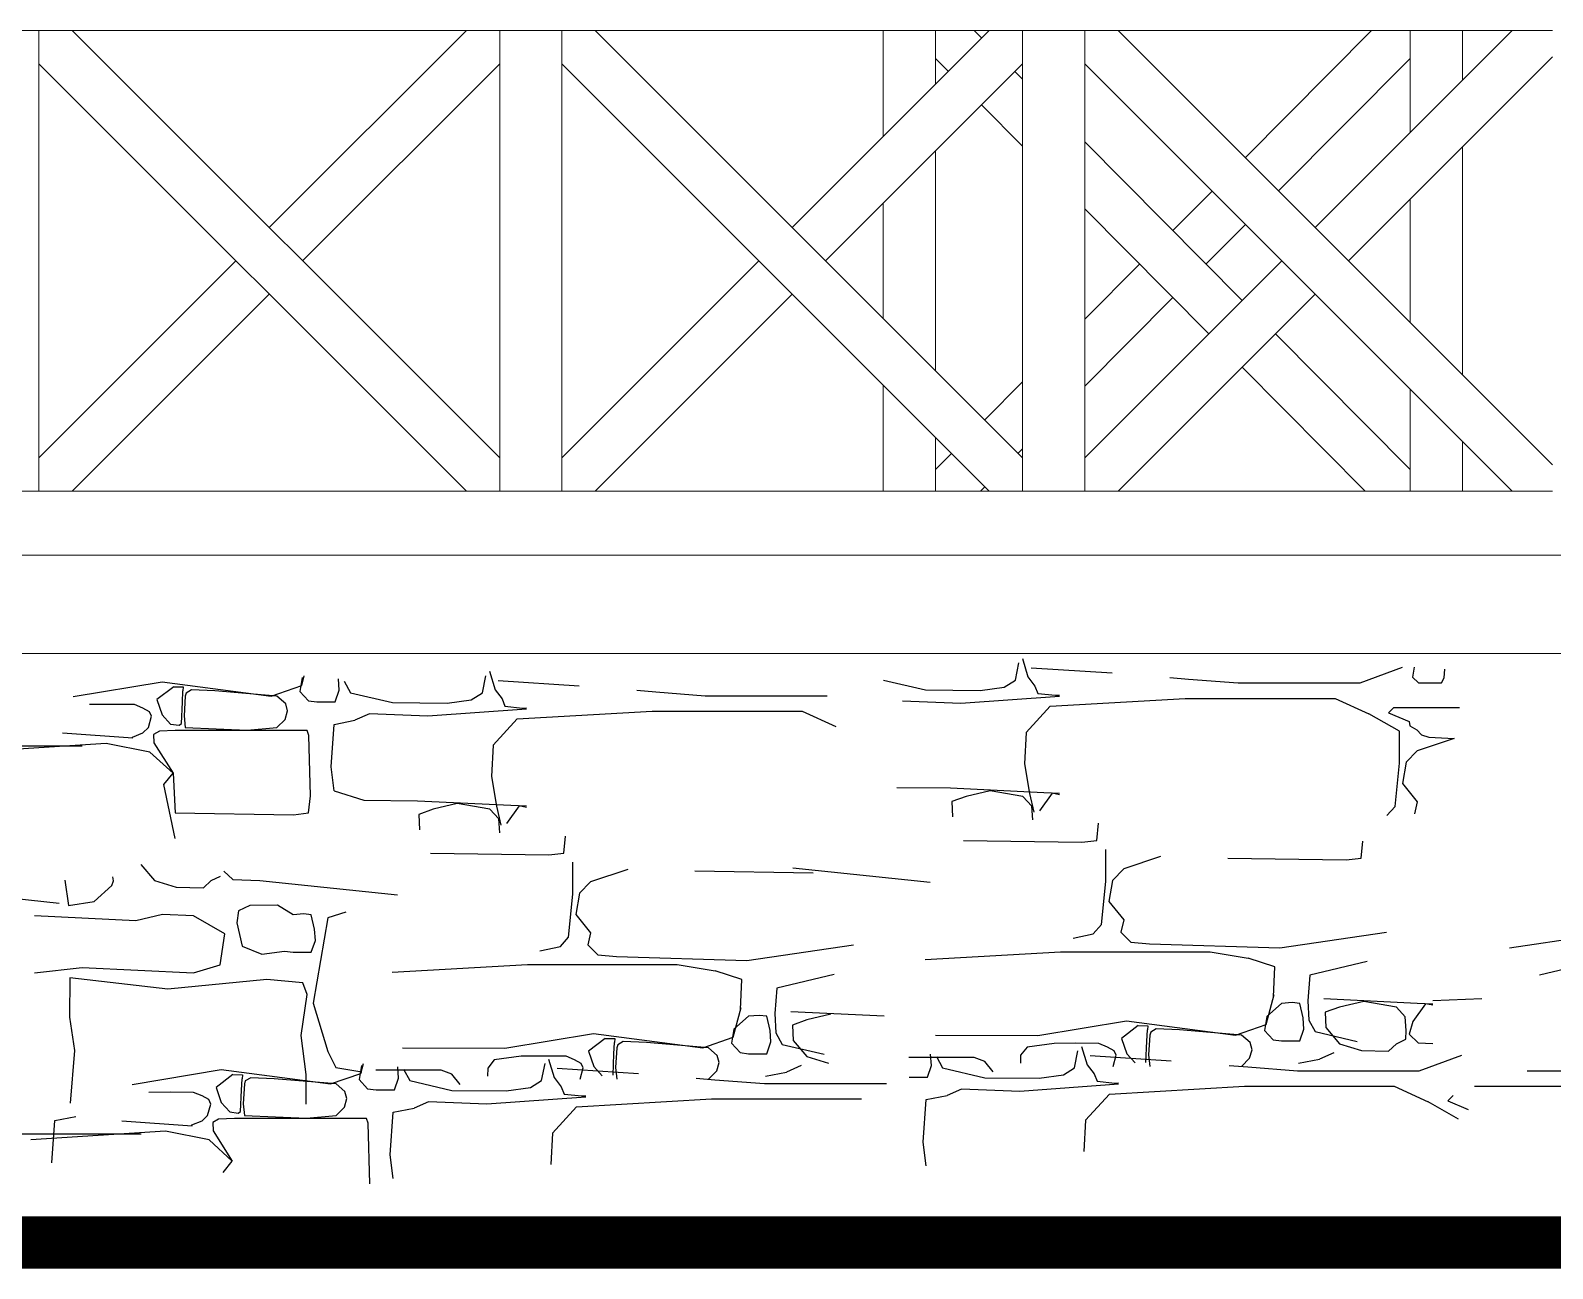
# Model space of a CAD drawing. Header units: millimetres. Extents: x 85048 to 158814, y 1395 to 38919.
# Drawn here: x 122860 to 125186, y 23374 to 25266 of the extents above; entities that cross this region are included whole.
import ezdxf

# ---------------------------------------------------------------- set-up
doc = ezdxf.new("R2010")
doc.units = ezdxf.units.MM
doc.layers.add('hatches', color=8, linetype='Continuous')
doc.layers.add('wall', color=5, linetype='Continuous')

msp = doc.modelspace()

# ---------------------------------------------------------------- linework, layer by layer
at = {"layer": 'hatches', "color": 252, "ltscale": 50, "true_color": 0x8f9991}
for p, q in [((124375.7, 24306.4, -96.3), (124384.3, 24278.3, -96.3)), ((123274.6, 24265.1, -100), (123278.6, 24280.2, -100)), ((123550.7, 24254.1, -100), (123555.8, 24280.2, -100)), ((123561.4, 24286.9, -100), (123570, 24258.8, -100)), ((124365, 24273.6, -96.3), (124370.2, 24299.7, -96.3)), ((124512.8, 24283.8, -40.3), (124389, 24291.9, -40.3)), ((124891.7, 24269.1, -40.3), (124956.7, 24293, -40.3)), ((124974.4, 24293.4, -40.3), (124971.9, 24278, -40.3)), ((125020.3, 24277, -40.3), (125021.2, 24290.1, -40.3)), ((122925.3, 24248.4, -100), (123061.3, 24270.9, -100)), ((123079.1, 24263.4, -100), (123053.4, 24243.6, -100)), ((123061.3, 24270.9, -100), (123227.8, 24248.9, -100)), ((123079.1, 24263.4, -100), (123093.4, 24263.2, -100)), ((123092.3, 24239.8, -100), (123093, 24256.9, -100)), ((123093.4, 24263.2, -100), (123093, 24256.9, -100)), ((123106.5, 24258.4, -100), (123098, 24253.6, -100)), ((123142.1, 24256.9, -100), (123106.5, 24258.4, -100)), ((123236.7, 24248.9, -100), (123142.1, 24256.9, -100)), ((123227.8, 24248.9, -100), (123274.6, 24265.1, -100)), ((123275.3, 24277.3, -100), (123272, 24255.9, -100)), ((123325.8, 24240, -100), (123331.9, 24258, -100)), ((123331.9, 24258, -100), (123330.8, 24275.2, -100)), ((123339.6, 24271.7, -100), (123349.1, 24254.1, -100)), ((123570, 24258.8, -100), (123580.7, 24244.9, -100)), ((123698.5, 24264.3, -44), (123574.6, 24272.5, -44)), ((123786.8, 24258, -44), (123815.5, 24255.5, -44)), ((124163.4, 24273.6, -96.3), (124227.9, 24258.6, -96.3)), ((124227.9, 24258.6, -96.3), (124311, 24257.8, -96.3)), ((124311, 24257.8, -96.3), (124347.9, 24262.9, -96.3)), ((124347.9, 24262.9, -96.3), (124365, 24273.6, -96.3)), ((124384.3, 24278.3, -96.3), (124395, 24264.4, -96.3)), ((124395, 24264.4, -96.3), (124399.6, 24253.1, -96.3)), ((124601.1, 24277.5, -40.3), (124629.8, 24275, -40.3)), ((124629.8, 24275, -40.3), (124705.5, 24269.1, -40.3)), ((124705.5, 24269.1, -40.3), (124891.7, 24269.1, -40.3)), ((124971.9, 24278, -40.3), (124981.2, 24269.1, -40.3)), ((124981.2, 24269.1, -40.3), (125016.1, 24269.1, -40.3)), ((125016.1, 24269.1, -40.3), (125020.3, 24277, -40.3)), ((122983.3, 24236.3, -100), (122950.4, 24236.2, -100)), ((123019, 24236.1, -100), (122983.3, 24236.3, -100)), ((123031.8, 24230.7, -100), (123019, 24236.1, -100)), ((123053.4, 24243.6, -100), (123061.3, 24220.5, -100)), ((123090.8, 24207.1, -100), (123092.3, 24239.8, -100)), ((123096.5, 24248.9, -100), (123094.8, 24218.7, -100)), ((123098, 24253.6, -100), (123096.5, 24248.9, -100)), ((123250.2, 24237.3, -100), (123236.7, 24248.9, -100)), ((123253, 24226.6, -100), (123250.2, 24237.3, -100)), ((123272, 24255.9, -100), (123284.9, 24241.6, -100)), ((123284.9, 24241.6, -100), (123298, 24240, -100)), ((123298, 24240, -100), (123325.8, 24240, -100)), ((123349.1, 24254.1, -100), (123413.5, 24239.1, -100)), ((123413.5, 24239.1, -100), (123496.7, 24238.3, -100)), ((123496.7, 24238.3, -100), (123533.5, 24243.4, -100)), ((123533.5, 24243.4, -100), (123550.7, 24254.1, -100)), ((123580.7, 24244.9, -100), (123585.2, 24233.6, -100)), ((123585.2, 24233.6, -100), (123612, 24230.7, -100)), ((123815.5, 24255.5, -44), (123891.1, 24249.6, -44)), ((123891.1, 24249.6, -44), (124077.4, 24249.6, -44)), ((124281.5, 24237.7, -96.3), (124192.4, 24241.2, -96.3)), ((124432.3, 24248.5, -96.3), (124281.5, 24237.7, -96.3)), ((124381.7, 24193.6, 15.7), (124418.2, 24233.6, -40.3)), ((124399.6, 24253.1, -96.3), (124426.3, 24250.2, -96.3)), ((124418.2, 24233.6, -40.3), (124624.6, 24245.5, -40.3)), ((124426.3, 24250.2, -96.3), (124432.3, 24250.6, -96.3)), ((124624.6, 24245.5, -40.3), (124853.5, 24245.5, -40.3)), ((124853.5, 24245.5, -40.3), (124905.2, 24221.8, 15.7)), ((123042.1, 24225.1, -100), (123031.8, 24230.7, -100)), ((123040.4, 24200.9, -100), (123045.1, 24218.3, -100)), ((123045.1, 24218.3, -100), (123042.1, 24225.1, -100)), ((123061.3, 24220.5, -100), (123074.2, 24206.2, -100)), ((123094.8, 24218.7, -100), (123096.5, 24200.9, -100)), ((123236.7, 24200.9, -100), (123249.2, 24213.5, -100)), ((123249.2, 24213.5, -100), (123253, 24226.6, -100)), ((123324, 24205.8, -100), (123356, 24212, -100)), ((123378, 24221.7, -100), (123356, 24212, -100)), ((123467.2, 24218.2, -100), (123378, 24221.7, -100)), ((123618, 24229, -100), (123467.2, 24218.2, -100)), ((123567.3, 24174.1, 12), (123603.8, 24214.1, -44)), ((123603.8, 24214.1, -44), (123810.3, 24226.1, -44)), ((123612, 24230.7, -100), (123618, 24231.1, -100)), ((123810.3, 24226.1, -44), (124039.2, 24226.1, -44)), ((124039.2, 24226.1, -44), (124090.9, 24202.3, 12)), ((124951.7, 24195.2, 15.7), (124905.2, 24221.8, 15.7)), ((124943.5, 24231.6, 15.7), (124935.1, 24223.5, 15.7)), ((124935.1, 24223.5, 15.7), (124966.6, 24210.1, 15.7)), ((124943.5, 24231.6, 15.7), (125043.4, 24231.6, 15.7)), ((124966.6, 24210.1, 15.7), (124967.5, 24203.6, 15.7)), ((122909.1, 24192.9, -100), (123016.7, 24185, -100)), ((123016.1, 24186.4, -100), (123031.8, 24192.9, -100)), ((123016.7, 24185, -100), (123016.1, 24186.4, -100)), ((123031.8, 24192.9, -100), (123040.4, 24200.9, -100)), ((123057.2, 24195.2, -100), (123048.1, 24190.4, -100)), ((123048.1, 24190.4, -100), (123048.9, 24177.5, -100)), ((123081.5, 24196.4, -100), (123057.2, 24195.2, -100)), ((123074.2, 24206.2, -100), (123087.3, 24204.5, -100)), ((123283.2, 24196.4, -100), (123081.5, 24196.4, -100)), ((123087.3, 24204.5, -100), (123090.8, 24207.1, -100)), ((123096.5, 24200.9, -100), (123191.5, 24196.8, -100)), ((123191.5, 24196.8, -100), (123236.7, 24200.9, -100)), ((123285.7, 24189, -100), (123283.2, 24196.4, -100)), ((123288, 24096.5, -100), (123285.7, 24189, -100)), ((123319.5, 24140.8, -100), (123324, 24205.8, -100)), ((124381.7, 24193.6, 15.7), (124379, 24145.7, 15.7)), ((124951.9, 24146.4, 15.7), (124951.7, 24195.2, 15.7)), ((124967.5, 24203.6, 15.7), (124978.5, 24197.5, 15.7)), ((124978.5, 24197.5, 15.7), (124985.6, 24189.8, 15.7)), ((124985.6, 24189.8, 15.7), (124997, 24186.3, 15.7)), ((124997, 24186.3, 15.7), (125035.6, 24184.4, 15.7)), ((122451.6, 24173, 122.8), (122939.1, 24173, 122.8)), ((122976.1, 24176.7, -100), (122770.5, 24163.5, -100)), ((123042.8, 24163.5, -100), (122976.1, 24176.7, -100)), ((123078.1, 24131, -100), (123042.8, 24163.5, -100)), ((123048.9, 24177.5, -100), (123078.1, 24131, -100)), ((123567.3, 24174.1, 12), (123564.7, 24126.2, 12)), ((124979, 24165.5, 15.7), (124961.9, 24147.8, 15.7)), ((125035.6, 24184.4, 15.7), (124979, 24165.5, 15.7)), ((123324, 24104.3, -100), (123319.5, 24140.8, -100)), ((124379, 24145.7, 15.7), (124386.4, 24100.2, 15.7)), ((124945.3, 24080.5, 15.7), (124951.9, 24146.4, 15.7)), ((124961.9, 24147.8, 15.7), (124956.4, 24115.5, 15.7)), ((123064.2, 24113.9, -100), (123078.1, 24131, -100)), ((123078.1, 24131, -100), (123081.5, 24070.5, -100)), ((123564.7, 24126.2, 12), (123572.1, 24080.7, 12)), ((123081.3, 24031.3, -100), (123064.2, 24113.9, -100)), ((123285.2, 24070.5, -100), (123288, 24096.5, -100)), ((123324, 24104.3, -100), (123369.6, 24089.9, -100)), ((124184, 24109.4, -96.3), (124265.7, 24108.6, -96.3)), ((124265.7, 24108.6, -96.3), (124408.3, 24101.5, -96.3)), ((124289.9, 24095.7, -96.3), (124268.1, 24087.7, -96.3)), ((124326.6, 24104.3, -96.3), (124289.9, 24095.7, -96.3)), ((124376.5, 24095.7, -96.3), (124326.6, 24104.3, -96.3)), ((124390.2, 24080.9, -96.3), (124376.5, 24095.7, -96.3)), ((124386.4, 24100.2, 15.7), (124393.2, 24071.4, 15.7)), ((124421.2, 24100.6, -96.3), (124401.9, 24073.8, -96.3)), ((124408.3, 24101.5, -96.3), (124432.3, 24100.8, -96.3)), ((124432.3, 24098.3, -96.3), (124421.2, 24100.6, -96.3)), ((124956.4, 24115.5, 15.7), (124979, 24087.5, 15.7)), ((123081.5, 24070.5, -100), (123262.3, 24067.7, -100)), ((123262.3, 24067.7, -100), (123285.2, 24070.5, -100)), ((123369.6, 24089.9, -100), (123451.4, 24089.1, -100)), ((123451.4, 24089.1, -100), (123594, 24082.1, -100)), ((123475.6, 24076.2, -100), (123453.7, 24068.2, -100)), ((123512.3, 24084.8, -100), (123475.6, 24076.2, -100)), ((123562.2, 24076.2, -100), (123512.3, 24084.8, -100)), ((123575.9, 24061.4, -100), (123562.2, 24076.2, -100)), ((123572.1, 24080.7, 12), (123578.8, 24051.9, 12)), ((123606.9, 24081.1, -100), (123587.6, 24054.4, -100)), ((123594, 24082.1, -100), (123618, 24081.3, -100)), ((123618, 24078.9, -100), (123606.9, 24081.1, -100)), ((124268.1, 24087.7, -96.3), (124269, 24064.3, -96.3)), ((124391.7, 24059.8, -96.3), (124390.2, 24080.9, -96.3)), ((124932.7, 24066.5, 15.7), (124945.3, 24080.5, 15.7)), ((124979, 24087.5, 15.7), (124974.6, 24069, 15.7)), ((123453.7, 24068.2, -100), (123454.7, 24044.8, -100)), ((123577.4, 24040.3, -100), (123575.9, 24061.4, -100)), ((124489.5, 24028.6, 15.7), (124492.2, 24054.6, 15.7)), ((123675.1, 24009.1, 12), (123677.9, 24035.1, 12)), ((124285.7, 24028.6, 15.7), (124466.6, 24025.8, 15.7)), ((124466.6, 24025.8, 15.7), (124489.5, 24028.6, 15.7)), ((124893.3, 24001.4, 15.7), (124896.1, 24027.4, 15.7)), ((123471.4, 24009.1, 12), (123652.2, 24006.3, 12)), ((123652.2, 24006.3, 12), (123675.1, 24009.1, 12)), ((124503.3, 23965.8, -40.3), (124503.1, 24014.6, -40.3)), ((124587, 24003.8, -40.3), (124530.5, 23984.9, -40.3)), ((124689.6, 24001.4, 15.7), (124870.5, 23998.6, 15.7)), ((124870.5, 23998.6, 15.7), (124893.3, 24001.4, 15.7)), ((123028.8, 23991.9, -100), (123049.7, 23967.3, -100)), ((123155.8, 23981.7, -100), (123169.6, 23968.6, -100)), ((123689, 23946.3, -44), (123688.8, 23995.1, -44)), ((123772.7, 23984.3, -44), (123716.1, 23965.4, -44)), ((123875.3, 23981.9, 12), (124056.1, 23979.1, 12)), ((124025.1, 23986.8, -96.3), (124235.1, 23964.8, -96.3)), ((124530.5, 23984.9, -40.3), (124513.3, 23967.2, -40.3)), ((122693.9, 23954.8, 12), (122903.9, 23932.8, 12)), ((122912.8, 23967.9, -100), (122918.4, 23928.8, -100)), ((122957.7, 23935.3, -100), (122984.5, 23959.6, -100)), ((122984.5, 23959.6, -100), (122986.9, 23966.9, -100)), ((122986.9, 23966.9, -100), (122986.2, 23972.8, -100)), ((123049.7, 23967.3, -100), (123082.8, 23956.9, -100)), ((123082.8, 23956.9, -100), (123124.4, 23956, -100)), ((123124.4, 23956, -100), (123136.3, 23967.3, -100)), ((123136.3, 23967.3, -100), (123150.5, 23974.1, -100)), ((123169.6, 23968.6, -100), (123210.8, 23967.3, -100)), ((123210.8, 23967.3, -100), (123420.8, 23945.3, -100)), ((123716.1, 23965.4, -44), (123699, 23947.7, -44)), ((124496.8, 23899.8, -40.3), (124503.3, 23965.8, -40.3)), ((124513.3, 23967.2, -40.3), (124507.9, 23934.9, -40.3)), ((122918.1, 23928.8, -100), (122957.7, 23935.3, -100)), ((123682.5, 23880.4, -44), (123689, 23946.3, -44)), ((123699, 23947.7, -44), (123693.6, 23915.4, -44)), ((124507.9, 23934.9, -40.3), (124530.5, 23906.9, -40.3)), ((123021, 23905.7, -100), (122866.6, 23913.3, -100)), ((123061.9, 23915.1, -100), (123021, 23905.7, -100)), ((123109.4, 23913.3, -100), (123061.9, 23915.1, -100)), ((123157, 23885.6, -100), (123109.4, 23913.3, -100)), ((123178, 23920.8, -100), (123175.7, 23902.6, -100)), ((123195.4, 23928.9, -100), (123178, 23920.8, -100)), ((123237.6, 23929.5, -100), (123195.4, 23928.9, -100)), ((123261.6, 23914.7, -100), (123237.6, 23929.5, -100)), ((123277.7, 23916.1, -100), (123261.6, 23914.7, -100)), ((123289.3, 23914.7, -100), (123277.7, 23916.1, -100)), ((123294.4, 23892.8, -100), (123289.3, 23914.7, -100)), ((123314.8, 23910.1, -100), (123292.3, 23779.8, -100)), ((123342.1, 23918.9, -100), (123314.8, 23910.1, -100)), ((123693.6, 23915.4, -44), (123716.1, 23887.4, -44)), ((123150, 23838.4, -100), (123157, 23885.6, -100)), ((123175.7, 23902.6, -100), (123183.8, 23866.8, -100)), ((123295.5, 23875.6, -100), (123294.4, 23892.8, -100)), ((123716.1, 23887.4, -44), (123711.7, 23868.9, -44)), ((124453.1, 23879.2, -40.3), (124484.1, 23885.9, -40.3)), ((124484.1, 23885.9, -40.3), (124496.8, 23899.8, -40.3)), ((124530.5, 23906.9, -40.3), (124526, 23888.4, -40.3)), ((124526, 23888.4, -40.3), (124541.4, 23872.9, -40.3)), ((124768.9, 23864.5, -40.3), (124932, 23888.4, -40.3)), ((125120.2, 23864.5, -40.3), (125283.3, 23888.4, -40.3)), ((123183.8, 23866.8, -100), (123213.5, 23854.6, -100)), ((123289.3, 23857.6, -100), (123295.5, 23875.6, -100)), ((123638.7, 23859.7, -44), (123669.8, 23866.4, -44)), ((123669.8, 23866.4, -44), (123682.5, 23880.4, -44)), ((123711.7, 23868.9, -44), (123727, 23853.4, -44)), ((123954.6, 23845, -44), (124117.7, 23868.9, -44)), ((124541.4, 23872.9, -40.3), (124570.1, 23870.4, -40.3)), ((124570.1, 23870.4, -40.3), (124768.9, 23864.5, -40.3)), ((123109.4, 23826.3, -100), (123150, 23838.4, -100)), ((123213.5, 23854.6, -100), (123248.5, 23859.2, -100)), ((123248.5, 23859.2, -100), (123261.6, 23857.6, -100)), ((123261.6, 23857.6, -100), (123289.3, 23857.6, -100)), ((123413, 23827, -156), (123619.5, 23838.9, -156)), ((123619.5, 23838.9, -156), (123848.3, 23838.9, -156)), ((123727, 23853.4, -44), (123755.8, 23850.9, -44)), ((123755.8, 23850.9, -44), (123954.6, 23845, -44)), ((123848.3, 23838.9, -156), (123906.5, 23829.2, -100)), ((124227.3, 23846.5, -152.3), (124433.8, 23858.4, -152.3)), ((124433.8, 23858.4, -152.3), (124662.6, 23858.4, -152.3)), ((124662.6, 23858.4, -152.3), (124720.8, 23848.7, -96.3)), ((124761.4, 23835.5, -96.3), (124720.8, 23848.7, -96.3)), ((124902.5, 23843.3, -96.3), (124814.7, 23822.4, -96.3)), ((125253.8, 23843.3, -96.3), (125165.9, 23822.4, -96.3)), ((122866.6, 23826.3, -100), (122939.3, 23834.4, -100)), ((122920.6, 23818.4, -100), (122919.9, 23758.6, -100)), ((123069.9, 23801.3, -100), (122920.6, 23818.4, -100)), ((122939.3, 23834.4, -100), (123109.4, 23826.3, -100)), ((123221.2, 23816.1, -100), (123069.9, 23801.3, -100)), ((123276.3, 23810.8, -100), (123221.2, 23816.1, -100)), ((123947.1, 23816.1, -100), (123906.5, 23829.2, -100)), ((123945.3, 23769.9, -100), (123947.1, 23816.1, -100)), ((124088.2, 23823.8, -100), (124000.4, 23802.9, -100)), ((124759.6, 23789.3, -96.3), (124761.4, 23835.5, -96.3)), ((124814.7, 23822.4, -96.3), (124812, 23783.3, -96.3)), ((123273.7, 23730.2, -100), (123283, 23792.8, -100)), ((123283, 23792.8, -100), (123276.3, 23810.8, -100)), ((124000.4, 23802.9, -100), (123997.7, 23763.9, -100)), ((124748.4, 23747.2, -96.3), (124760.5, 23792.9, -96.3)), ((123292.3, 23779.8, -100), (123314.8, 23705.7, -100)), ((123934.1, 23727.8, -100), (123946.2, 23773.4, -100)), ((124771.8, 23779.3, -96.3), (124749, 23759.5, -96.3)), ((124787.9, 23780.7, -96.3), (124771.8, 23779.3, -96.3)), ((124799.5, 23779.3, -96.3), (124787.9, 23780.7, -96.3)), ((124804.6, 23757.3, -96.3), (124799.5, 23779.3, -96.3)), ((124812, 23783.3, -96.3), (124813.3, 23753.8, -96.3)), ((124836.3, 23786.7, 15.7), (124978.9, 23779.7, 15.7)), ((124860.5, 23773.9, 15.7), (124838.6, 23765.8, 15.7)), ((124897.2, 23782.4, 15.7), (124860.5, 23773.9, 15.7)), ((124947.1, 23773.9, 15.7), (124897.2, 23782.4, 15.7)), ((124960.8, 23759, 15.7), (124947.1, 23773.9, 15.7)), ((124991.8, 23778.7, 15.7), (124972.5, 23752, 15.7)), ((124978.9, 23779.7, 15.7), (125002.9, 23778.9, 15.7)), ((125002.9, 23776.5, 15.7), (124991.8, 23778.7, 15.7)), ((125002.9, 23783.9, 15.7), (125077.7, 23786.8, 15.7)), ((122919.9, 23758.6, -100), (122927.5, 23707.4, -100)), ((123957.5, 23759.8, -100), (123934.7, 23740, -100)), ((123973.6, 23761.2, -100), (123957.5, 23759.8, -100)), ((123985.2, 23759.8, -100), (123973.6, 23761.2, -100)), ((123990.3, 23737.8, -100), (123985.2, 23759.8, -100)), ((123997.7, 23763.9, -100), (123999, 23734.3, -100)), ((124022, 23767.2, 12), (124164.6, 23760.2, 12)), ((124046.2, 23754.4, 12), (124024.3, 23746.3, 12)), ((124024.3, 23746.3, 12), (124025.3, 23722.9, 12)), ((124082.9, 23762.9, 12), (124046.2, 23754.4, 12)), ((124399.1, 23730.5, -96.3), (124535, 23753, -96.3)), ((124552.8, 23745.5, -96.3), (124527.2, 23725.7, -96.3)), ((124535, 23753, -96.3), (124701.6, 23731.1, -96.3)), ((124552.8, 23745.5, -96.3), (124567.2, 23745.4, -96.3)), ((124567.2, 23745.4, -96.3), (124566.7, 23739, -96.3)), ((124701.6, 23731.1, -96.3), (124748.4, 23747.2, -96.3)), ((124749, 23759.5, -96.3), (124745.8, 23738, -96.3)), ((124805.7, 23740.2, -96.3), (124804.6, 23757.3, -96.3)), ((124813.3, 23753.8, -96.3), (124822.9, 23736.3, -96.3)), ((124838.6, 23765.8, 15.7), (124839.6, 23742.4, 15.7)), ((124962.3, 23737.9, 15.7), (124960.8, 23759, 15.7)), ((124972.5, 23752, 15.7), (124966.6, 23732.3, 15.7)), ((123281.3, 23670.6, -100), (123273.7, 23730.2, -100)), ((123584.8, 23711, -100), (123720.7, 23733.5, -100)), ((123738.5, 23726, -100), (123712.9, 23706.2, -100)), ((123720.7, 23733.5, -100), (123887.3, 23711.6, -100)), ((123738.5, 23726, -100), (123752.9, 23725.9, -100)), ((123752.9, 23725.9, -100), (123752.4, 23719.5, -100)), ((123887.3, 23711.6, -100), (123934.1, 23727.8, -100)), ((123934.7, 23740, -100), (123931.5, 23718.5, -100)), ((123991.3, 23720.7, -100), (123990.3, 23737.8, -100)), ((123999, 23734.3, -100), (124008.6, 23716.8, -100)), ((124025.3, 23722.9, 12), (124046.2, 23698.3, 12)), ((124243.1, 23731, -96.3), (124399.1, 23730.5, -96.3)), ((124527.2, 23725.7, -96.3), (124535.1, 23702.6, -96.3)), ((124564.6, 23689.2, -96.3), (124566, 23721.9, -96.3)), ((124566, 23721.9, -96.3), (124566.7, 23739, -96.3)), ((124570.3, 23731.1, -96.3), (124568.5, 23700.9, -96.3)), ((124571.8, 23735.7, -96.3), (124570.3, 23731.1, -96.3)), ((124580.2, 23740.6, -96.3), (124571.8, 23735.7, -96.3)), ((124615.9, 23739.1, -96.3), (124580.2, 23740.6, -96.3)), ((124710.5, 23731.1, -96.3), (124615.9, 23739.1, -96.3)), ((124724, 23719.5, -96.3), (124710.5, 23731.1, -96.3)), ((124745.8, 23738, -96.3), (124758.7, 23723.8, -96.3)), ((124758.7, 23723.8, -96.3), (124771.8, 23722.1, -96.3)), ((124771.8, 23722.1, -96.3), (124799.5, 23722.1, -96.3)), ((124799.5, 23722.1, -96.3), (124805.7, 23740.2, -96.3)), ((124822.9, 23736.3, -96.3), (124887.3, 23721.2, -96.3)), ((124839.6, 23742.4, 15.7), (124860.5, 23717.8, 15.7)), ((124947.1, 23717.8, 15.7), (124961.4, 23724.6, 15.7)), ((124961.4, 23724.6, 15.7), (124962.3, 23737.9, 15.7)), ((124966.6, 23732.3, 15.7), (124980.5, 23719.2, 15.7)), ((122927.5, 23707.4, -100), (122921.1, 23627.1, -100)), ((123314.8, 23705.7, -100), (123326.8, 23681.5, -100)), ((123428.8, 23711.5, -100), (123584.8, 23711, -100)), ((123609.9, 23698.8, -100), (123568.5, 23693.4, -100)), ((123642.7, 23699, -100), (123609.9, 23698.8, -100)), ((123678.5, 23698.7, -100), (123642.7, 23699, -100)), ((123691.3, 23693.4, -100), (123678.5, 23698.7, -100)), ((123712.9, 23706.2, -100), (123720.8, 23683.1, -100)), ((123750.3, 23669.7, -100), (123751.7, 23702.4, -100)), ((123751.7, 23702.4, -100), (123752.4, 23719.5, -100)), ((123755.9, 23711.6, -100), (123754.2, 23681.4, -100)), ((123757.5, 23716.2, -100), (123755.9, 23711.6, -100)), ((123765.9, 23721.1, -100), (123757.5, 23716.2, -100)), ((123801.6, 23719.6, -100), (123765.9, 23721.1, -100)), ((123896.1, 23711.6, -100), (123801.6, 23719.6, -100)), ((123909.6, 23700, -100), (123896.1, 23711.6, -100)), ((123912.4, 23689.2, -100), (123909.6, 23700, -100)), ((123931.5, 23718.5, -100), (123944.4, 23704.3, -100)), ((123944.4, 23704.3, -100), (123957.5, 23702.6, -100)), ((123957.5, 23702.6, -100), (123985.2, 23702.6, -100)), ((123985.2, 23702.6, -100), (123991.3, 23720.7, -100)), ((124008.6, 23716.8, -100), (124073, 23701.8, -100)), ((124046.2, 23698.3, 12), (124079.3, 23688, 12)), ((124236.7, 23684.8, -96.3), (124235.6, 23702, -96.3)), ((124244.4, 23698.5, -96.3), (124253.9, 23680.9, -96.3)), ((124373.1, 23700.1, -96.3), (124372.8, 23687.9, -96.3)), ((124382.9, 23712.8, -96.3), (124373.1, 23700.1, -96.3)), ((124424.2, 23718.3, -96.3), (124382.9, 23712.8, -96.3)), ((124457, 23718.5, -96.3), (124424.2, 23718.3, -96.3)), ((124455.5, 23680.9, -96.3), (124460.7, 23707, -96.3)), ((124492.8, 23718.2, -96.3), (124457, 23718.5, -96.3)), ((124466.3, 23713.7, -96.3), (124474.8, 23685.6, -96.3)), ((124603.3, 23691.1, -40.3), (124479.5, 23699.3, -40.3)), ((124505.6, 23712.8, -96.3), (124492.8, 23718.2, -96.3)), ((124515.9, 23707.2, -96.3), (124505.6, 23712.8, -96.3)), ((124514.2, 23683.1, -96.3), (124518.9, 23700.5, -96.3)), ((124518.9, 23700.5, -96.3), (124515.9, 23707.2, -96.3)), ((124535.1, 23702.6, -96.3), (124548, 23688.4, -96.3)), ((124568.5, 23700.9, -96.3), (124570.3, 23683.1, -96.3)), ((124723, 23695.7, -96.3), (124726.7, 23708.7, -96.3)), ((124726.7, 23708.7, -96.3), (124724, 23719.5, -96.3)), ((124851.8, 23703.9, -96.3), (124829.8, 23694.1, -96.3)), ((124860.5, 23717.8, 15.7), (124893.7, 23707.5, 15.7)), ((124893.7, 23707.5, 15.7), (124935.2, 23706.5, 15.7)), ((124935.2, 23706.5, 15.7), (124947.1, 23717.8, 15.7)), ((124980.5, 23719.2, 15.7), (125002.9, 23718.4, 15.7)), ((124982.2, 23676.4, -40.3), (125047.2, 23700.3, -40.3)), ((123015.8, 23655.7, -100), (123151.8, 23678.2, -100)), ((123151.8, 23678.2, -100), (123318.4, 23656.3, -100)), ((123326.8, 23681.5, -100), (123366.3, 23675.1, -100)), ((123365.8, 23684.7, -100), (123362.6, 23663.2, -100)), ((123365.1, 23672.4, -100), (123369.1, 23687.5, -100)), ((123487.7, 23677.5, -100), (123387.8, 23677.5, -100)), ((123422.4, 23665.3, -100), (123421.3, 23682.5, -100)), ((123430.1, 23679, -100), (123439.6, 23661.4, -100)), ((123503.9, 23671.4, -100), (123487.7, 23677.5, -100)), ((123558.8, 23680.7, -100), (123558.5, 23668.5, -100)), ((123568.5, 23693.4, -100), (123558.8, 23680.7, -100)), ((123641.2, 23661.4, -100), (123646.4, 23687.5, -100)), ((123651.9, 23694.2, -100), (123660.5, 23666.1, -100)), ((123789, 23671.6, -44), (123665.2, 23679.8, -44)), ((123701.5, 23687.7, -100), (123691.3, 23693.4, -100)), ((123699.9, 23663.6, -100), (123704.6, 23681, -100)), ((123704.6, 23681, -100), (123701.5, 23687.7, -100)), ((123720.8, 23683.1, -100), (123733.6, 23668.9, -100)), ((123754.2, 23681.4, -100), (123755.9, 23663.6, -100)), ((123896.1, 23663.6, -100), (123908.7, 23676.2, -100)), ((123908.7, 23676.2, -100), (123912.4, 23689.2, -100)), ((124037.5, 23684.4, -100), (124015.5, 23674.6, -100)), ((124302.1, 23697, -96.3), (124202.1, 23697, -96.3)), ((124230.6, 23666.7, -96.3), (124236.7, 23684.8, -96.3)), ((124253.9, 23680.9, -96.3), (124318.4, 23665.9, -96.3)), ((124318.2, 23690.9, -96.3), (124302.1, 23697, -96.3)), ((124331.1, 23675, -96.3), (124318.2, 23690.9, -96.3)), ((124438.4, 23670.2, -96.3), (124455.5, 23680.9, -96.3)), ((124474.8, 23685.6, -96.3), (124485.5, 23671.7, -96.3)), ((124691.6, 23684.8, -40.3), (124720.3, 23682.3, -40.3)), ((124710.5, 23683.1, -96.3), (124723, 23695.7, -96.3)), ((124720.3, 23682.3, -40.3), (124796, 23676.4, -40.3)), ((124796, 23676.4, -40.3), (124982.2, 23676.4, -40.3)), ((124797.7, 23688, -96.3), (124829.8, 23694.1, -96.3)), ((125147.2, 23676.4, -40.3), (125333.5, 23676.4, -40.3)), ((123169.6, 23670.7, -100), (123143.9, 23650.9, -100)), ((123169.6, 23670.7, -100), (123184, 23670.5, -100)), ((123182.8, 23647.1, -100), (123183.5, 23664.2, -100)), ((123184, 23670.5, -100), (123183.5, 23664.2, -100)), ((123187, 23656.3, -100), (123185.3, 23626, -100)), ((123188.5, 23660.9, -100), (123187, 23656.3, -100)), ((123197, 23665.8, -100), (123188.5, 23660.9, -100)), ((123232.6, 23664.2, -100), (123197, 23665.8, -100)), ((123327.2, 23656.3, -100), (123232.6, 23664.2, -100)), ((123281.7, 23625.4, -100), (123281.3, 23670.6, -100)), ((123318.4, 23656.3, -100), (123365.1, 23672.4, -100)), ((123340.7, 23644.6, -100), (123327.2, 23656.3, -100)), ((123362.6, 23663.2, -100), (123375.4, 23649, -100)), ((123416.3, 23647.3, -100), (123422.4, 23665.3, -100)), ((123439.6, 23661.4, -100), (123504.1, 23646.4, -100)), ((123516.7, 23655.5, -100), (123503.9, 23671.4, -100)), ((123624, 23650.7, -100), (123641.2, 23661.4, -100)), ((123660.5, 23666.1, -100), (123671.2, 23652.2, -100)), ((123671.2, 23652.2, -100), (123675.7, 23641, -100)), ((123877.3, 23665.3, -44), (123906, 23662.9, -44)), ((123906, 23662.9, -44), (123981.7, 23657, -44)), ((123981.7, 23657, -44), (124167.9, 23657, -44)), ((123983.4, 23668.5, -100), (124015.5, 23674.6, -100)), ((124202.9, 23666.7, -96.3), (124230.6, 23666.7, -96.3)), ((124318.4, 23665.9, -96.3), (124401.5, 23665.1, -96.3)), ((124522.8, 23655.8, -96.3), (124372, 23645, -96.3)), ((124401.5, 23665.1, -96.3), (124438.4, 23670.2, -96.3)), ((124485.5, 23671.7, -96.3), (124490.1, 23660.4, -96.3)), ((124490.1, 23660.4, -96.3), (124516.8, 23657.5, -96.3)), ((124508.7, 23640.9, -40.3), (124715.2, 23652.8, -40.3)), ((124516.8, 23657.5, -96.3), (124522.8, 23657.9, -96.3)), ((124715.2, 23652.8, -40.3), (124944, 23652.8, -40.3)), ((124944, 23652.8, -40.3), (124995.7, 23629.1, 15.7)), ((125066.4, 23652.8, -40.3), (125295.3, 23652.8, -40.3)), ((123073.8, 23643.6, -100), (123041, 23643.5, -100)), ((123109.5, 23643.4, -100), (123073.8, 23643.6, -100)), ((123122.3, 23638, -100), (123109.5, 23643.4, -100)), ((123132.6, 23632.4, -100), (123122.3, 23638, -100)), ((123135.6, 23625.6, -100), (123132.6, 23632.4, -100)), ((123143.9, 23650.9, -100), (123151.8, 23627.8, -100)), ((123181.3, 23614.4, -100), (123182.8, 23647.1, -100)), ((123339.8, 23620.9, -100), (123343.5, 23633.9, -100)), ((123343.5, 23633.9, -100), (123340.7, 23644.6, -100)), ((123375.4, 23649, -100), (123388.6, 23647.3, -100)), ((123388.6, 23647.3, -100), (123416.3, 23647.3, -100)), ((123468.6, 23629.1, -100), (123446.5, 23619.3, -100)), ((123557.7, 23625.5, -100), (123468.6, 23629.1, -100)), ((123504.1, 23646.4, -100), (123587.2, 23645.6, -100)), ((123708.5, 23636.3, -100), (123557.7, 23625.5, -100)), ((123587.2, 23645.6, -100), (123624, 23650.7, -100)), ((123675.7, 23641, -100), (123702.5, 23638, -100)), ((123694.4, 23621.4, -44), (123900.8, 23633.4, -44)), ((123702.5, 23638, -100), (123708.5, 23638.4, -100)), ((123900.8, 23633.4, -44), (124129.7, 23633.4, -44)), ((124224.3, 23567.6, -96.3), (124228.8, 23632.6, -96.3)), ((124228.8, 23632.6, -96.3), (124260.9, 23638.8, -96.3)), ((124282.9, 23648.5, -96.3), (124260.9, 23638.8, -96.3)), ((124372, 23645, -96.3), (124282.9, 23648.5, -96.3)), ((124472.2, 23600.9, 15.7), (124508.7, 23640.9, -40.3)), ((125042.2, 23602.5, 15.7), (124995.7, 23629.1, 15.7)), ((125034, 23638.9, 15.7), (125025.6, 23630.8, 15.7)), ((125025.6, 23630.8, 15.7), (125057.1, 23617.5, 15.7)), ((122897.6, 23600.6, 12), (122929.6, 23606.8, 12)), ((123122.3, 23600.2, -100), (123130.9, 23608.3, -100)), ((123130.9, 23608.3, -100), (123135.6, 23625.6, -100)), ((123151.8, 23627.8, -100), (123164.7, 23613.6, -100)), ((123164.7, 23613.6, -100), (123177.8, 23611.9, -100)), ((123177.8, 23611.9, -100), (123181.3, 23614.4, -100)), ((123185.3, 23626, -100), (123187, 23608.3, -100)), ((123187, 23608.3, -100), (123282, 23604.1, -100)), ((123282, 23604.1, -100), (123327.2, 23608.3, -100)), ((123327.2, 23608.3, -100), (123339.8, 23620.9, -100)), ((123410, 23548.1, -100), (123414.5, 23613.2, -100)), ((123414.5, 23613.2, -100), (123446.5, 23619.3, -100)), ((123657.9, 23581.4, 12), (123694.4, 23621.4, -44)), ((123066.7, 23584.1, -100), (122861, 23570.8, -100)), ((122893.1, 23535.6, 12), (122897.6, 23600.6, 12)), ((122999.6, 23600.2, -100), (123107.2, 23592.3, -100)), ((123133.3, 23570.8, -100), (123066.7, 23584.1, -100)), ((123106.6, 23593.7, -100), (123122.3, 23600.2, -100)), ((123107.2, 23592.3, -100), (123106.6, 23593.7, -100)), ((123147.7, 23602.5, -100), (123138.6, 23597.7, -100)), ((123138.6, 23597.7, -100), (123139.4, 23584.9, -100)), ((123139.4, 23584.9, -100), (123168.6, 23538.3, -100)), ((123172, 23603.7, -100), (123147.7, 23602.5, -100)), ((123373.7, 23603.7, -100), (123172, 23603.7, -100)), ((123376.2, 23596.4, -100), (123373.7, 23603.7, -100)), ((123378.5, 23503.8, -100), (123376.2, 23596.4, -100)), ((124472.2, 23600.9, 15.7), (124469.5, 23553, 15.7)), ((122542.1, 23580.3, 122.8), (123029.6, 23580.3, 122.8)), ((123168.6, 23538.3, -100), (123133.3, 23570.8, -100)), ((123657.9, 23581.4, 12), (123655.2, 23533.5, 12)), ((124228.8, 23531.1, -96.3), (124224.3, 23567.6, -96.3)), ((123154.7, 23521.3, -100), (123168.6, 23538.3, -100)), ((123414.5, 23511.7, -100), (123410, 23548.1, -100))]:
    msp.add_line(p, q, dxfattribs=at)
at = {"layer": 'wall', "color": 250, "linetype": 'Continuous', "lineweight": 15, "ltscale": 0.13}
for p, q in [((125185.6, 25266.2, 0.5), (122063.6, 25266.2, 0.5)), ((122873.1, 24562.2, 0.5), (122873.1, 25266.2, 0.5)), ((122924, 25266.2, 1), (123577.1, 24613.1, 1)), ((123526.2, 25266.2, 1), (123225.1, 24965.1, 1)), ((123577.1, 24562.2, 1), (123577.1, 25266.2, 1)), ((123672.1, 24562.2, 1), (123672.1, 25266.2, 1)), ((123723, 25266.2, 1.5), (124376.1, 24613.1, 1.5)), ((124325.2, 25266.2, 1.5), (124024.1, 24965.1, 1.5)), ((124163.2, 25266.2, 0.5), (124163.2, 25104.2, 0.5)), ((124243.2, 25184.2, 0.5), (124243.2, 25266.2, 0.5)), ((124313.6, 25254.5, 0.5), (124302, 25266.2, 0.5)), ((124376.1, 24562.2, 1.5), (124376.1, 25266.2, 1.5)), ((124471.1, 24562.2, 1.5), (124471.1, 25266.2, 1.5)), ((124522, 25266.2, 2), (125185.6, 24602.6, 2)), ((124909.4, 25266.2, 0.5), (124716.4, 25071.8, 0.4)), ((125124.2, 25266.2, 2), (124823.1, 24965.1, 2)), ((124968.2, 25110.2, 0.5), (124968.2, 25266.2, 0.5)), ((125048.2, 25190.2, 0.5), (125048.2, 25266.2, 0.5)), ((122873.1, 25215.2, 1), (123526.2, 24562.2, 1)), ((123577.1, 25215.2, 1), (123276, 24914.2, 1)), ((123672.1, 25215.2, 1.5), (124325.2, 24562.2, 1.5)), ((124376.1, 25215.2, 1.5), (124075, 24914.2, 1.5)), ((124262.7, 25203.6, 0.5), (124243.2, 25223.2, 0.5)), ((124471.1, 25215.2, 2), (125124.2, 24562.2, 2)), ((124968.2, 25223.2, 0.5), (124767.3, 25020.9, 0.4)), ((125185.6, 25225.7, 2), (124874, 24914.2, 2)), ((124376.1, 25191.5, 0.4), (124364.3, 25203.4, 0.5)), ((124376.1, 25089.4, 0.4), (124313.4, 25152.5, 0.5)), ((124711.7, 24853.6, 0.2), (124471.1, 25095.9, 0.4)), ((124243.2, 24746, 0.5), (124243.2, 25082.3, 0.5)), ((125048.2, 24740, 0.5), (125048.2, 25088.3, 0.5)), ((124163.2, 25002.3, 0.5), (124163.2, 24826, 0.5)), ((124665.7, 25020.7, 0.3), (124605.7, 24960.4, 0.3)), ((124968.2, 24820, 0.5), (124968.2, 25008.3, 0.5)), ((124660.8, 24802.7, 0.2), (124471.1, 24993.7, 0.3)), ((124716.6, 24969.8, 0.3), (124656.5, 24909.3, 0.3)), ((123174.2, 24914.2, 1), (122873.1, 24613.1, 1)), ((123973.2, 24914.2, 1.5), (123672.1, 24613.1, 1.5)), ((124772.2, 24914.2, 2), (124471.1, 24613.1, 2)), ((124555, 24909.3, 0.2), (124471.1, 24824.8, 0.2)), ((123225.1, 24863.2, 1), (122924, 24562.2, 1)), ((124024.1, 24863.2, 1.5), (123723, 24562.2, 1.5)), ((124823.1, 24863.2, 2), (124522, 24562.2, 2)), ((124605.7, 24858.2, 0.2), (124471.1, 24722.7, 0.1)), ((124968.2, 24595.4, 0), (124762.4, 24802.6, 0.2)), ((124899.7, 24562.2, 0), (124711.5, 24751.6, 0.2)), ((124163.2, 24724.2, 0.5), (124163.2, 24562.2, 0.5)), ((124376.1, 24729.2, 0.1), (124318.3, 24670.9, 0.1)), ((124968.2, 24562.2, 0.5), (124968.2, 24718.2, 0.5)), ((124243.2, 24562.2, 0.5), (124243.2, 24644.2, 0.5)), ((125048.2, 24562.2, 0.5), (125048.2, 24638.2, 0.5)), ((124267.5, 24619.8, 0), (124243.2, 24595.4, 0)), ((124376.1, 24627, 0.1), (124369.2, 24620, 0.1)), ((125185.6, 24562.2, 0), (122063.6, 24562.2, 0)), ((124318.4, 24568.9, 0), (124311.7, 24562.2, 0)), ((121483.5, 24464.3), (132440.9, 24464.3)), ((121483.5, 24464.3, 0.5), (125771, 24464.3, 0.5)), ((125771, 24464.3, 0.5), (121483.5, 24464.3, 0.5)), ((125185.6, 24464.3, -2.3), (122063.6, 24464.3, -2.3)), ((125771, 24314.3, 0.5), (121483.5, 24314.3, 0.3)), ((121545.1, 24314.3), (132440.9, 24314.3))]:
    msp.add_line(p, q, dxfattribs=at)
at = {"layer": 'wall', "color": 250, "linetype": 'Continuous', "lineweight": 15, "ltscale": 0.13, "const_width": 80}
msp.add_lwpolyline([(135491.3, 23414.3), (109650.4, 23414.3)], dxfattribs=at)

doc.saveas('drawing.dxf')
